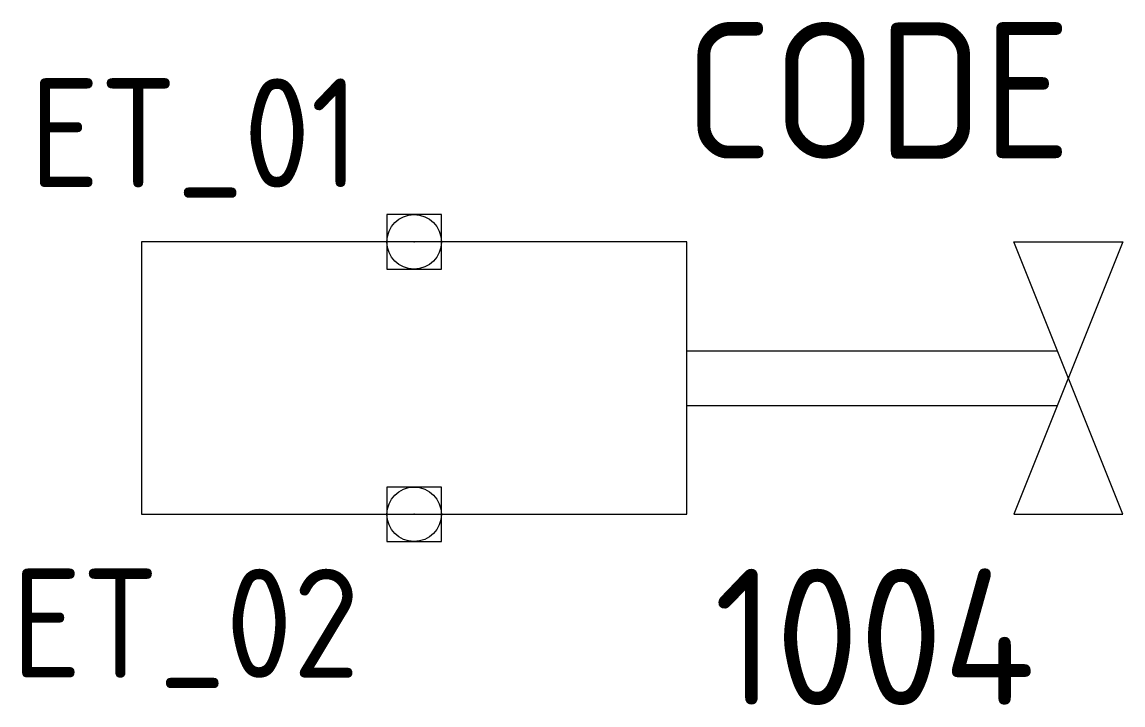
# Model space of a CAD drawing. Extents: x -7.2 to 13, y -6 to 6.5.
import ezdxf
from ezdxf.enums import TextEntityAlignment as Align

# ---------------------------------------------------------------- set-up
doc = ezdxf.new("R2010")
doc.units = 0
doc.header["$LTSCALE"] = 10
doc.header["$MEASUREMENT"] = 0
doc.header["$PDMODE"] = 96
doc.header["$PDSIZE"] = 1
doc.layers.get('0').update_dxf_attribs({"linetype": 'CONTINUOUS'})
for name, color, linetype in [('250', 6, 'CONTINUOUS'), ('C', 7, 'CONTINUOUS'), ('TKST2', 1, 'CONTINUOUS'), ('TKST3', 3, 'CONTINUOUS')]:
    doc.layers.add(name, color=color, linetype=linetype)
doc.styles.get("Standard").update_dxf_attribs({"font": 'ISO8'})

msp = doc.modelspace()

# ---------------------------------------------------------------- linework, layer by layer
for points in [[(-5, -2.5), (5, -2.5), (5, 2.5), (-5, 2.5), (-5, -2.5)], [(11, 2.5), (13, 2.5), (11, -2.5), (13, -2.5), (11, 2.5)], [(5, 0.5), (11.8, 0.5)], [(5, -0.5), (11.8, -0.5)]]:
    msp.add_lwpolyline(points)
at = {"layer": 'C', "color": 1}
msp.add_point((0, 2.5), dxfattribs=at)
at = {"layer": 'C', "color": 2}
msp.add_point((0, -2.5), dxfattribs=at)

# ---------------------------------------------------------------- texts
at = {"layer": '250'}
msp.add_attdef('1004', (5.5, -6), 'mat', height=2.5, dxfattribs=at)
at = {"layer": 'TKST2'}
msp.add_attdef('ET_01', text='', height=2, dxfattribs=at).set_placement((-1, 3.5), align=Align.RIGHT)
msp.add_attdef('ET_02', text='', height=2, dxfattribs=at).set_placement((-1, -3.5), align=Align.TOP_RIGHT)
at = {"layer": 'TKST3'}
msp.add_attdef('CODE', (4.955, 4.028), '-Y', height=2.5, dxfattribs=at)

doc.saveas('drawing.dxf')
